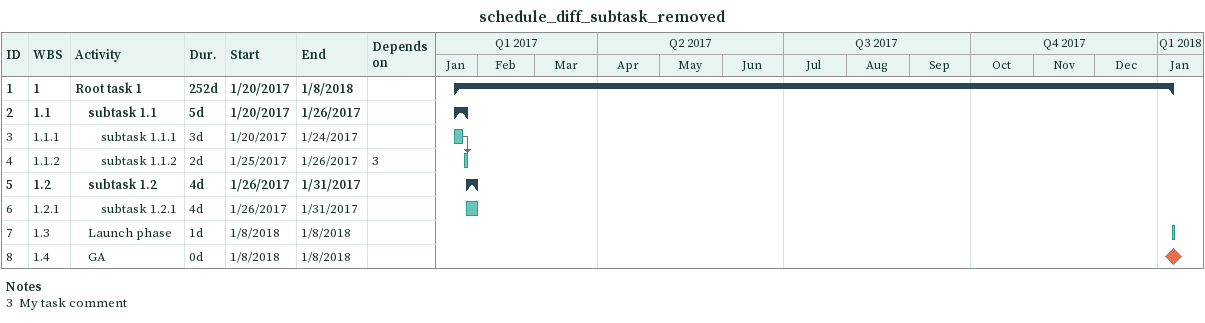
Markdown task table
schedule_diff_subtask_removed

| ID | WBS | Task | Duration | Start | Finish | Predecessors |
|---|---|---|---|---|---|---|
| 1 | 1 | **Root task 1** | 252d | 2017-01-20 | 2018-01-08 |  |
| 2 | 1.1 | **subtask 1.1** | 5d | 2017-01-20 | 2017-01-26 |  |
| 3 | 1.1.1 | subtask 1.1.1 | 3d | 2017-01-20 | 2017-01-24 |  |
| 4 | 1.1.2 | subtask 1.1.2 | 2d | 2017-01-25 | 2017-01-26 | 3 |
| 5 | 1.2 | **subtask 1.2** | 4d | 2017-01-26 | 2017-01-31 |  |
| 6 | 1.2.1 | subtask 1.2.1 | 4d | 2017-01-26 | 2017-01-31 |  |
| 7 | 1.3 | Launch phase | 1d | 2018-01-08 | 2018-01-08 |  |
| 8 | 1.4 | GA | 0d | 2018-01-08 | 2018-01-08 |  |

Notes
- 3: My task comment
